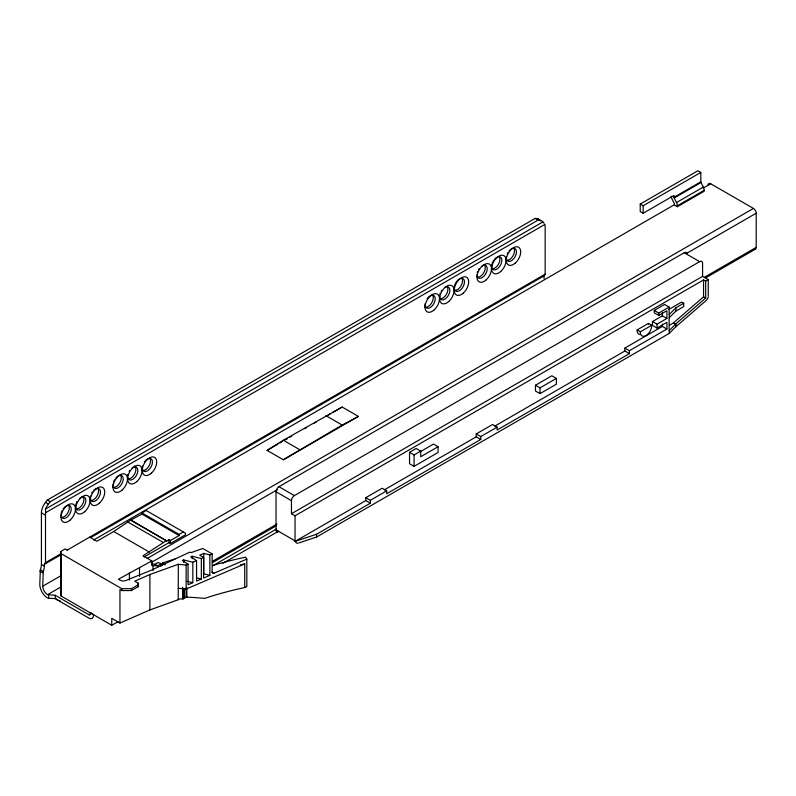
<?xml version="1.0" encoding="UTF-8"?>
<svg xmlns="http://www.w3.org/2000/svg" width="796" height="796" viewBox="0 0 796 796"><rect width="100%" height="100%" fill="white"/><g stroke="black" fill="none" stroke-linecap="round" stroke-linejoin="round"><path stroke-width="1.19" d="M212.781 565.468A266.57 153.907 0 0 1 245.616 557.18L246.82 559.11L214.015 573.2A2.308 1.512 -52.2 0 1 212.144 572.125L212.174 553.917L209.855 554.912L209.855 575.379L203.597 578.065L203.597 557.598L201.338 558.563L201.338 579.04L196.562 581.09L196.562 560.613L192.831 562.225L192.831 582.692L188.055 584.742L188.055 564.274L186.165 565.08L178.314 564.294L178.234 599.696L179.936 598.89L183.09 598.881L183.09 588.284M144.066 557.021L168.901 542.683L168.991 539.698L170.453 540.544L179.12 535.539L179.12 534.414L141.986 512.982L141.986 514.107L179.12 535.539M168.901 542.683L170.364 543.519L170.453 540.544M178.314 599.706L149.877 609.945L119.957 623.059L119.957 589.518L121.758 590.562L131.499 590.562L138.006 586.801L138.265 583.209L134.733 581.17L149.877 574.533L178.314 564.294M138.006 586.801L138.265 583.209M183.09 598.881L186.075 597.119A6.836 2.229 20.5 0 1 186.861 597.109A315.325 102.624 20.5 0 1 204.751 598.373A262.262 151.419 0 0 1 244.72 587.548L246.82 586.652L246.82 559.11M93.421 614.263L93.421 615.477A6.438 3.711 60 0 1 88.873 618.104L55.213 598.672L47.601 598.035A11.035 6.368 60 0 1 39.8 584.523L40.337 569.757A11.492 6.637 -60 0 0 41.422 564.444L41.422 512.843A11.492 6.637 -60 0 1 45.491 502.375L47.372 500.027L535.151 218.412L537.031 218.582L539.957 220.273A11.492 6.637 -60 0 1 542.882 221.925A14.029 11.015 86.3 0 1 544.136 223.358M91.023 613.487L88.873 614.731L55.213 595.299L47.601 594.652A6.895 3.98 60 0 1 42.725 586.214L43.263 571.448A11.492 6.637 -60 0 0 44.347 566.135L44.347 564.354L45.491 562.643L60.566 553.936M90.654 537.618L544.026 275.864L545.16 274.162L545.16 226.711A11.492 6.637 -60 0 0 544.882 224.442L45.76 512.614A11.492 6.637 -60 0 0 45.491 515.191L45.491 562.643M668.839 309.445L681.635 302.052L683.744 303.276L683.744 306.54L675.923 311.057L669.128 317.793L669.128 330.698L675.923 323.823L705.684 298.052L705.684 281.137L708.261 279.645L708.261 296.052M708.161 296.998A4.139 2.388 -60 0 1 706.052 300.609L675.923 326.698L669.267 333.405L316.569 537.031L298.749 542.971M45.76 512.614A14.229 11.174 86.3 0 1 45.481 509.092A11.492 6.637 -60 0 1 48.417 504.067L50.297 501.719L538.076 220.104L539.957 220.273M494.704 426.149L624.84 351.006L624.84 348.091L629.387 350.718L666.909 329.056L666.909 322.32L657.008 328.032L652.461 325.405L652.461 321.564L657.008 324.191L666.909 318.48L666.909 310.738L658.789 315.435L654.242 312.808L654.242 310.42L664.57 304.45L669.128 307.077L669.128 314.529L675.923 307.793L683.744 303.276M669.456 325.256L673.356 322.997L703.574 296.828L703.574 279.913L705.684 281.137M89.649 537.121L96.833 541.27L113.728 531.519L130.833 519.987L166.792 540.972L168.991 539.698M151.817 563.956L155.031 564.245L158.135 562.454L160.991 563.668L157.817 565.857L151.847 565.548L151.847 560.882L143.031 555.787L166.503 540.583M267.078 450.387L283.336 440.238L342.151 407.045L358.409 416.427L283.336 459.77L267.078 450.387L277.804 444.188M283.336 459.77L342.151 425.034L358.409 416.427M45.481 509.092L542.882 221.925M677.346 206.721L677.346 205.786A5.283 3.055 60 0 0 676.5 202.562L674.202 197.995A1.144 0.667 60 0 1 674.023 197.299L674.023 195.418L643.148 213.248L640.223 211.557L640.223 204.055L697.903 170.752L700.828 172.434L700.828 181.816A1.144 0.667 60 0 0 701.017 182.523L703.316 187.08A5.283 3.055 60 0 1 704.162 190.304L704.162 191.249L677.346 206.721L674.421 205.04L674.421 204.094A1.144 0.667 60 0 0 674.242 203.398L671.943 198.841A5.283 3.055 60 0 1 671.127 196.224M640.223 204.055L643.148 205.736L700.828 172.434M674.023 197.299L700.828 181.816M118.405 621.586L111.758 625.248L60.993 595.945L60.755 551.499L65.222 548.912L67.222 550.066M674.202 197.995L701.017 182.523M67.023 550.205L545.16 274.162M44.347 564.354L60.506 555.021M676.5 202.562L703.316 187.08M93.649 540.016L674.083 204.9M703.167 188.115L710.699 183.767L753.434 208.443A3.91 2.259 60 0 1 756.2 213.219L756.2 247.377A3.91 2.259 60 0 1 754.29 249.307M141.986 512.982L146.235 510.525L185.428 533.151L185.478 534.803L170.364 543.519M130.833 519.987L141.986 514.107M677.346 205.786L704.162 190.304M279.953 442.954L282.092 441.72M285.316 439.86L287.455 438.616M289.605 437.382L291.744 436.138M304.619 428.716L306.759 427.472M314.271 423.144L316.42 421.9M328.211 415.094L330.36 413.85M332.499 412.617L342.151 407.045M42.725 586.214L61.033 575.637M47.601 594.652L60.526 587.189M179.12 534.414L183.359 531.967M147.151 558.474L753.434 208.443M151.847 560.882L118.405 579.249L120.027 580.185A4.597 2.657 0 0 0 125.917 580.483L151.389 570.185L189.538 552.235L191.448 552.533A266.57 153.907 0 0 1 202.841 548.524L212.174 553.917M278.053 531.897A4.139 2.388 -60 0 1 276.023 529.847L276.023 491.759A4.139 2.388 -60 0 1 278.948 486.694L684.212 252.72A4.139 2.388 -60 0 1 686.998 253.446M151.25 562.483L277.744 489.46M686.311 253.576L756.2 213.219M60.755 551.499L60.993 553.598L121.758 588.682L131.499 588.682L138.006 584.931M294.391 495.61L699.654 261.635A4.139 2.388 -60 0 1 702.579 263.317L702.579 276.361L291.465 513.718L291.465 500.674A4.139 2.388 -60 0 1 294.391 495.61L278.948 486.694M212.373 561.349L276.988 524.047M704.51 277.217L756.2 247.377M212.641 562.513L276.182 525.828M705.853 277.764L755.394 249.158M291.465 513.718L295.037 515.778L703.574 279.913M212.96 565.667L276.411 529.032M409.532 452.317L416.159 448.486L420.716 451.113L420.716 456.745L438.079 446.715L438.079 452.486L414.079 466.347L409.532 463.72L409.532 452.317L414.079 454.944L420.716 451.113M222.631 563.459L278.56 531.171M654.242 310.42L658.789 313.047L669.128 307.077M420.248 451.75L433.531 444.088L438.079 446.715M535.469 385.234L551.847 375.782L556.394 378.408L556.394 384.179L540.016 393.642L535.469 391.015L535.469 385.234L540.016 387.861L556.394 378.408M637.108 329.942L648.451 323.395L651.705 325.265A8.04 4.647 -60 0 1 646.024 335.564A8.04 4.647 -60 0 1 640.352 331.823L637.108 329.942A8.04 4.647 -60 0 0 640.093 334.459M652.461 321.564L662.362 315.853L666.909 318.48M640.352 331.823L651.705 325.265M624.84 348.091L662.362 326.43L666.909 329.056M297.764 543.17A4.338 3.065 -45 0 1 296.361 542.971L295.087 541.389L365.802 500.565L365.802 497.669L382.14 488.246L386.687 490.873L386.687 493.759L480.774 439.442L480.774 436.556L497.102 427.124L497.102 430.009L629.387 353.633L629.387 350.718M384.279 489.898L476.217 436.815L476.217 433.929L492.555 424.497L497.102 427.124M365.802 497.669L370.359 500.296L386.687 490.873M295.037 515.778L295.037 540.832A4.139 2.388 -60 0 0 295.087 541.389L316.569 534.245L370.359 503.191L370.359 500.296M192.831 562.225L183.697 559.946L182.304 560.543L188.055 564.274M201.338 558.563L192.214 556.285L190.821 556.882L196.562 560.613M209.855 554.912L203.766 553.389L199.766 555.111L203.597 557.598M244.72 587.548L244.72 563.906L186.165 589.05L178.234 588.254M162.474 565.26L162.474 562.931L175.05 558.951M209.855 575.379L203.766 573.866L203.766 553.389M196.771 577.896L201.338 579.04M187.12 581.269L192.831 582.692M684.212 252.72L699.654 261.635M702.579 276.361L708.261 279.645M703.574 296.828L705.684 298.052M535.151 218.412L538.076 220.104M673.356 322.997L675.595 324.29M624.84 351.006L629.387 353.633M476.217 433.929L480.774 436.556M476.217 436.815L480.774 439.442M325.902 415.651L342.151 425.034M283.336 440.238L299.585 449.611M365.802 500.565L370.359 503.191M276.023 491.759L291.465 500.674M276.023 529.847L295.037 540.832M131.121 520.375L166.792 540.972M127.589 521.858L163.26 542.454M211.985 572.025L214.015 573.2M113.728 531.519L149.399 552.106M47.372 500.027L50.297 501.719M155.031 564.245L157.817 565.857M45.491 502.375L48.417 504.067M41.422 512.843L45.491 515.191M41.422 564.444L44.347 566.135M40.337 569.757L43.263 571.448M39.8 571.14L42.725 572.831M119.957 623.059L111.758 618.333L111.758 625.248M92.445 613.696L90.495 612.572L90.495 613.796A2.298 1.323 60 0 1 88.873 614.731M162.474 562.931L165.279 564.911M675.923 307.793L675.923 311.057M675.923 323.823L675.923 326.698M669.267 314.45L669.267 317.713M669.267 330.619L669.267 333.405M662.362 312.53L662.362 315.853M662.362 324.181L662.362 326.43M658.789 313.047L658.789 315.435M657.008 324.191L657.008 328.032M643.148 205.736L643.148 213.248M544.026 275.864L544.026 277.655A11.492 6.637 -60 0 0 544.066 278.61M540.016 387.861L540.016 393.642M414.079 454.944L414.079 466.347M316.569 534.245L316.569 537.031M192.214 556.285L192.214 558.692M186.861 587.358L186.861 597.109M186.165 565.08L186.075 597.119M184.403 588.722L184.403 598.104M183.697 559.946L183.697 562.354M182.592 587.329L182.592 598.89M160.991 563.668L160.991 566.145M152.991 565.648L152.991 570.573M149.877 574.533L149.877 609.945M139.529 567.986L139.529 576.453M131.499 588.682L131.499 590.562M129.43 572.881L129.43 580.135M121.758 588.682L121.758 590.562M60.993 553.598L60.993 595.945M55.213 595.299L55.213 598.672M48.596 595.229L48.596 598.612M63.113 508.863A7.244 4.179 -60 0 1 70.993 507.271A7.244 4.179 -60 0 1 66.128 517.818A7.244 4.179 -60 0 1 61.252 512.893M61.561 511.858A7.244 4.179 -60 0 1 61.979 510.823M68.317 504.913A7.244 4.179 -60 0 1 67.789 512.873A7.244 4.179 -60 0 1 61.163 517.3M131.947 468.068A7.244 4.179 -60 0 1 137.808 469.6A7.244 4.179 -60 0 1 133.549 478.824A7.244 4.179 -60 0 1 127.688 477.292M127.688 475.441A7.244 4.179 -60 0 1 127.877 474.426M129.131 471.351A7.244 4.179 -60 0 1 129.738 470.396M134.415 466.048A7.244 4.179 -60 0 1 134.693 473.909A7.244 4.179 -60 0 1 127.788 478.834M115.798 477.958A7.244 4.179 -60 0 1 123.072 477.5A7.244 4.179 -60 0 1 118.395 487.64A7.244 4.179 -60 0 1 113.072 483.878M113.559 481.839A7.244 4.179 -60 0 1 114.505 479.799M120.315 474.894A7.244 4.179 -60 0 1 119.499 483.341A7.244 4.179 -60 0 1 112.554 487.033M93.789 490.316A7.244 4.179 -60 0 1 100.316 490.635A7.244 4.179 -60 0 1 96.435 500.186A7.244 4.179 -60 0 1 90.316 498.863M90.316 497.012A7.244 4.179 -60 0 1 90.505 496.007M91.749 492.933A7.244 4.179 -60 0 1 92.366 491.978M144.365 461.959A7.244 4.179 -60 0 1 152.235 460.367A7.244 4.179 -60 0 1 147.369 470.914A7.244 4.179 -60 0 1 142.504 465.988M149.558 458.008A7.244 4.179 -60 0 1 148.743 466.446A7.244 4.179 -60 0 1 141.797 470.147M97.988 488.575A7.244 4.179 -60 0 1 96.744 496.475A7.244 4.179 -60 0 1 90.416 500.415M79.948 498.087A7.244 4.179 -60 0 1 85.859 500.206A7.244 4.179 -60 0 1 80.486 509.52A7.244 4.179 -60 0 1 75.69 505.46M75.879 504.445A7.244 4.179 -60 0 1 76.187 503.41M76.605 502.385A7.244 4.179 -60 0 1 77.132 501.371M82.943 496.475A7.244 4.179 -60 0 1 82.127 504.913A7.244 4.179 -60 0 1 75.182 508.604M457.78 280.162A7.244 4.179 -60 0 1 464.456 281.316A7.244 4.179 -60 0 1 458.824 291.057A7.244 4.179 -60 0 1 454.496 285.854M454.805 284.829A7.244 4.179 -60 0 1 455.222 283.794M455.74 282.789A7.244 4.179 -60 0 1 457.043 280.948M444.735 287.406A7.244 4.179 -60 0 1 449.859 290.361A7.244 4.179 -60 0 1 444.735 299.226A7.244 4.179 -60 0 1 439.621 296.271M439.87 294.301A7.244 4.179 -60 0 1 440.178 293.266M441.113 291.227A7.244 4.179 -60 0 1 441.73 290.271M446.924 286.331A7.244 4.179 -60 0 1 446.407 294.281A7.244 4.179 -60 0 1 439.78 298.709M427.104 298.719A7.244 4.179 -60 0 1 434.895 296.888A7.244 4.179 -60 0 1 430.646 307.326A7.244 4.179 -60 0 1 425.054 303.754M432.308 294.769A7.244 4.179 -60 0 1 431.492 303.206A7.244 4.179 -60 0 1 424.547 306.908M509.032 250.929A7.244 4.179 -60 0 1 516.305 250.471A7.244 4.179 -60 0 1 511.629 260.6A7.244 4.179 -60 0 1 506.306 256.849M507.221 253.775A7.244 4.179 -60 0 1 507.739 252.76M494.415 259.377A7.244 4.179 -60 0 1 501.739 259.178A7.244 4.179 -60 0 1 496.465 269.356A7.244 4.179 -60 0 1 491.868 264.282M492.177 263.247A7.244 4.179 -60 0 1 492.595 262.212M493.112 261.207A7.244 4.179 -60 0 1 493.729 260.252M513.549 247.864A7.244 4.179 -60 0 1 513.032 255.815A7.244 4.179 -60 0 1 506.405 260.242M499.351 256.859A7.244 4.179 -60 0 1 498.107 264.75A7.244 4.179 -60 0 1 491.779 268.69M482.107 265.834A7.244 4.179 -60 0 1 487.232 268.789A7.244 4.179 -60 0 1 482.107 277.655A7.244 4.179 -60 0 1 476.993 274.7M477.242 272.72A7.244 4.179 -60 0 1 477.55 271.695M478.495 269.655A7.244 4.179 -60 0 1 479.102 268.7M484.306 264.75A7.244 4.179 -60 0 1 483.779 272.7A7.244 4.179 -60 0 1 477.152 277.137M461.969 278.431A7.244 4.179 -60 0 1 460.735 286.321A7.244 4.179 -60 0 1 454.407 290.271M537.031 218.582A11.492 6.637 -60 0 1 540.394 220.95M60.038 600.751A4.597 2.657 0 0 1 56.387 598.95M240.273 564.881A262.262 151.419 0 0 1 244.72 563.906M648.451 323.395A8.04 4.647 -60 0 1 648.442 324.47M707.972 184.881A3.91 2.259 60 0 1 710.699 183.767M70.108 520.116A10.229 5.9 -60 0 0 73.351 504.276A10.229 5.9 -60 0 0 61.252 515.002A10.229 5.9 -60 0 0 70.108 520.116M99.361 503.221A10.229 5.9 -60 0 0 102.594 487.381A10.229 5.9 -60 0 0 90.505 498.117A10.229 5.9 -60 0 0 99.361 503.221M84.734 511.669A10.229 5.9 -60 0 0 87.978 495.828A10.229 5.9 -60 0 0 75.879 506.555A10.229 5.9 -60 0 0 84.734 511.669M463.342 293.077A10.229 5.9 -60 0 0 466.585 277.237A10.229 5.9 -60 0 0 454.486 287.963A10.229 5.9 -60 0 0 463.342 293.077M448.725 301.525A10.229 5.9 -60 0 0 451.959 285.684A10.229 5.9 -60 0 0 439.87 296.41A10.229 5.9 -60 0 0 448.725 301.525M434.099 309.962A10.229 5.9 -60 0 0 437.342 294.122A10.229 5.9 -60 0 0 425.243 304.848A10.229 5.9 -60 0 0 434.099 309.962M515.34 263.058A10.229 5.9 -60 0 0 518.584 247.218A10.229 5.9 -60 0 0 506.485 257.944A10.229 5.9 -60 0 0 515.34 263.058M500.724 271.506A10.229 5.9 -60 0 0 503.958 255.655A10.229 5.9 -60 0 0 491.868 266.391A10.229 5.9 -60 0 0 500.724 271.506M486.097 279.943A10.229 5.9 -60 0 0 489.341 264.103A10.229 5.9 -60 0 0 477.242 274.829A10.229 5.9 -60 0 0 486.097 279.943M136.733 481.65A10.229 5.9 -60 0 0 139.977 465.809A10.229 5.9 -60 0 0 127.877 476.535A10.229 5.9 -60 0 0 136.733 481.65M151.359 473.202A10.229 5.9 -60 0 0 154.593 457.362A10.229 5.9 -60 0 0 142.504 468.088A10.229 5.9 -60 0 0 151.359 473.202M122.106 490.087A10.229 5.9 -60 0 0 125.35 474.247A10.229 5.9 -60 0 0 113.251 484.983A10.229 5.9 -60 0 0 122.106 490.087"/></g></svg>
